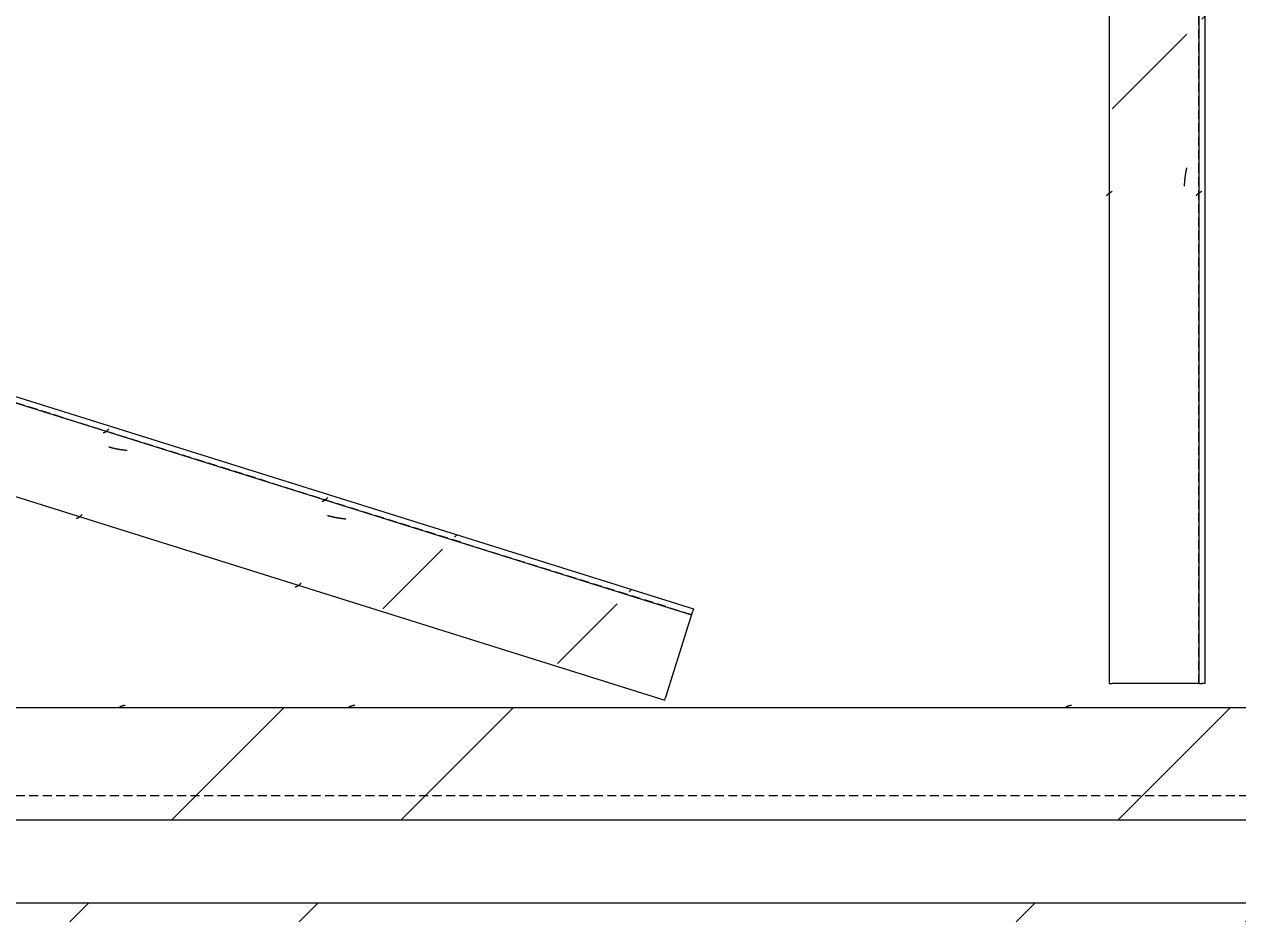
# Model space of a CAD drawing. Header units: centimetres. Extents: x -6111 to 13767, y -285 to 1600.
# Drawn here: x -5283.8 to -5219.3, y 954.5 to 1002.2 of the extents above; entities that cross this region are included whole.
import ezdxf

# ---------------------------------------------------------------- set-up
doc = ezdxf.new("R2010")
doc.units = ezdxf.units.CM
doc.linetypes.add('Hidden', pattern=[0.714375, 0.47625, -0.238125])
for name, color, linetype, lineweight in [('A-ANNO-DIMS', 7, 'Continuous', 9), ('A-ANNO-DIMS-100', 7, 'Continuous', 9), ('S-BEAM', 7, 'Continuous', 9)]:
    doc.layers.add(name, color=color, linetype=linetype, lineweight=lineweight)
doc.styles.add('Century Gothic_1', font='GOTHIC.TTF', dxfattribs={"height": 15})
doc.dimstyles.new('FCA_N_Cotas_E100', dxfattribs={"dimscale": 30.48, "dimtxt": 15.662524, "dimasz": 0.492126, "dimexe": 0.656168, "dimexo": 0.656168, "dimgap": 0.032808, "dimtad": 1, "dimlfac": 0.01, "dimrnd": 0.01, "dimzin": 0, "dimdsep": 46, "dimtxsty": 'Century Gothic_1', "dimblk1": 'OBLIQUE', "dimblk2": 'OBLIQUE', "dimsah": 1, "dimcen": 0.09, "dimdle": 0.656168, "dimadec": 3, "dimazin": 2, "dimtfac": 1, "dimtdec": 4, "dimtix": 1, "dimtmove": 0, "dimatfit": 3, "dimfxl": 1, "dimtvp": 1, "dimtolj": 1, "dimtzin": 0, "dimarcsym": 2})
pattern_1 = [(45, (0, 0), (-25.14472, 25.14472), []), (45, (0, 38.1), (-25.14472, 25.14472), [])]

# ---------------------------------------------------------------- blocks, each defined once
blk = doc.blocks.new('FP_7-Elevación Eje 1')
at = {"layer": 'S-BEAM', "color": 9, "true_color": 0xc0c0c0}
for p, q in [((-5278.634, 965.987), (-5278.619, 965.993)), ((-5278.619, 965.993), (-5278.603, 965.999)), ((-5278.603, 965.999), (-5278.587, 966.005)), ((-5278.587, 966.005), (-5278.572, 966.01)), ((-5278.572, 966.01), (-5278.556, 966.015)), ((-5278.556, 966.015), (-5278.54, 966.019)), ((-5278.54, 966.019), (-5278.525, 966.023)), ((-5278.525, 966.023), (-5278.509, 966.026)), ((-5278.509, 966.026), (-5278.493, 966.029)), ((-5278.493, 966.029), (-5278.477, 966.032)), ((-5278.477, 966.032), (-5278.462, 966.034)), ((-5278.462, 966.034), (-5278.446, 966.036)), ((-5278.446, 966.036), (-5278.43, 966.037)), ((-5278.43, 966.037), (-5278.415, 966.037)), ((-5266.445, 965.987), (-5266.429, 965.993)), ((-5266.429, 965.993), (-5266.414, 965.999)), ((-5266.414, 965.999), (-5266.398, 966.005)), ((-5266.398, 966.005), (-5266.382, 966.01)), ((-5266.382, 966.01), (-5266.366, 966.015)), ((-5266.366, 966.015), (-5266.351, 966.019)), ((-5266.351, 966.019), (-5266.335, 966.023)), ((-5266.335, 966.023), (-5266.319, 966.026)), ((-5266.319, 966.026), (-5266.304, 966.029)), ((-5266.304, 966.029), (-5266.288, 966.032)), ((-5266.288, 966.032), (-5266.272, 966.034)), ((-5266.272, 966.034), (-5266.257, 966.036)), ((-5266.257, 966.036), (-5266.241, 966.037)), ((-5266.241, 966.037), (-5266.225, 966.037)), ((-5228.345, 965.987), (-5228.329, 965.993)), ((-5228.329, 965.993), (-5228.314, 965.999)), ((-5228.314, 965.999), (-5228.298, 966.005)), ((-5228.298, 966.005), (-5228.282, 966.01)), ((-5228.282, 966.01), (-5228.266, 966.015)), ((-5228.266, 966.015), (-5228.251, 966.019)), ((-5228.251, 966.019), (-5228.235, 966.023)), ((-5228.235, 966.023), (-5228.219, 966.026)), ((-5228.219, 966.026), (-5228.204, 966.029)), ((-5228.204, 966.029), (-5228.188, 966.032)), ((-5228.188, 966.032), (-5228.172, 966.034)), ((-5228.172, 966.034), (-5228.157, 966.036)), ((-5228.157, 966.036), (-5228.141, 966.037)), ((-5228.141, 966.037), (-5228.125, 966.037)), ((-5278.76, 965.92), (-5278.744, 965.93)), ((-5278.744, 965.93), (-5278.729, 965.939)), ((-5278.729, 965.939), (-5278.713, 965.948)), ((-5278.713, 965.948), (-5278.697, 965.957)), ((-5278.697, 965.957), (-5278.681, 965.965)), ((-5278.681, 965.965), (-5278.666, 965.972)), ((-5278.666, 965.972), (-5278.65, 965.98)), ((-5278.65, 965.98), (-5278.634, 965.987)), ((-5266.57, 965.92), (-5266.555, 965.93)), ((-5266.555, 965.93), (-5266.539, 965.939)), ((-5266.539, 965.939), (-5266.523, 965.948)), ((-5266.523, 965.948), (-5266.508, 965.957)), ((-5266.508, 965.957), (-5266.492, 965.965)), ((-5266.492, 965.965), (-5266.476, 965.972)), ((-5266.476, 965.972), (-5266.461, 965.98)), ((-5266.461, 965.98), (-5266.445, 965.987)), ((-5228.47, 965.92), (-5228.455, 965.93)), ((-5228.455, 965.93), (-5228.439, 965.939)), ((-5228.439, 965.939), (-5228.423, 965.948)), ((-5228.423, 965.948), (-5228.408, 965.957)), ((-5228.408, 965.957), (-5228.392, 965.965)), ((-5228.392, 965.965), (-5228.376, 965.972)), ((-5228.376, 965.972), (-5228.361, 965.98)), ((-5228.361, 965.98), (-5228.345, 965.987))]:
    blk.add_line(p, q, dxfattribs=at)
blk = doc.blocks.new('C Shapes - C8x16-1788166-Elevación Eje 1')
at = {"layer": 'S-BEAM', "true_color": 0xc0c0c0}
h = blk.add_hatch(dxfattribs=at)
h.set_pattern_fill('FP_3', color=9, style=0, pattern_type=2)
h.set_pattern_definition(pattern_1)
h.paths.add_polyline_path([(-4712.513, 959.921), (-4698.682, 959.921), (-4698.682, 965.921), (-5480.302, 965.921), (-5480.302, 959.921), (-4772.703, 959.921)])
at = {"layer": 'S-BEAM'}
for p, q in [((-5480.302, 965.921), (-4698.682, 965.921)), ((-4698.682, 959.921), (-5480.302, 959.921))]:
    blk.add_line(p, q, dxfattribs=at)
at = {"layer": 'S-BEAM', "linetype": 'Hidden'}
blk.add_line((-4698.682, 961.217), (-5480.302, 961.217), dxfattribs=at)
at = {"layer": 'S-BEAM'}
blk.add_blockref('FP_7-Elevación Eje 1', (0, 0), dxfattribs=at)
blk = doc.blocks.new('FP_19-Elevación Eje 1')
at = {"layer": 'S-BEAM', "color": 9, "true_color": 0xc0c0c0}
for p, q in [((-5222.038, 1006.615), (-5222.035, 1006.631)), ((-5222.035, 1006.631), (-5222.032, 1006.646)), ((-5222.032, 1006.646), (-5222.029, 1006.662)), ((-5222.029, 1006.662), (-5222.027, 1006.678)), ((-5222.027, 1006.678), (-5222.024, 1006.693)), ((-5222.024, 1006.693), (-5222.021, 1006.709)), ((-5222.021, 1006.709), (-5222.018, 1006.724)), ((-5222.018, 1006.724), (-5222.015, 1006.74)), ((-5222.015, 1006.74), (-5222.012, 1006.755)), ((-5222.012, 1006.755), (-5222.01, 1006.771)), ((-5222.01, 1006.771), (-5222.007, 1006.787)), ((-5222.119, 1005.961), (-5222.118, 1005.976)), ((-5222.118, 1005.976), (-5222.117, 1005.992)), ((-5222.117, 1005.992), (-5222.116, 1006.007)), ((-5222.116, 1006.007), (-5222.115, 1006.023)), ((-5222.115, 1006.023), (-5222.114, 1006.039)), ((-5222.114, 1006.039), (-5222.113, 1006.054)), ((-5222.113, 1006.054), (-5222.112, 1006.07)), ((-5222.112, 1006.07), (-5222.111, 1006.085)), ((-5222.111, 1006.085), (-5222.109, 1006.101)), ((-5222.109, 1006.101), (-5222.108, 1006.116)), ((-5222.108, 1006.116), (-5222.107, 1006.132)), ((-5222.107, 1006.132), (-5222.105, 1006.148)), ((-5222.105, 1006.148), (-5222.104, 1006.163)), ((-5222.104, 1006.163), (-5222.102, 1006.179)), ((-5222.102, 1006.179), (-5222.1, 1006.194)), ((-5222.1, 1006.194), (-5222.099, 1006.21)), ((-5222.099, 1006.21), (-5222.097, 1006.226)), ((-5222.097, 1006.226), (-5222.095, 1006.241)), ((-5222.095, 1006.241), (-5222.093, 1006.257)), ((-5222.093, 1006.257), (-5222.091, 1006.272)), ((-5222.091, 1006.272), (-5222.089, 1006.288)), ((-5222.089, 1006.288), (-5222.087, 1006.304)), ((-5222.087, 1006.304), (-5222.085, 1006.319)), ((-5222.085, 1006.319), (-5222.083, 1006.335)), ((-5222.083, 1006.335), (-5222.081, 1006.35)), ((-5222.081, 1006.35), (-5222.078, 1006.366)), ((-5222.078, 1006.366), (-5222.076, 1006.381)), ((-5222.076, 1006.381), (-5222.074, 1006.397)), ((-5222.074, 1006.397), (-5222.071, 1006.413)), ((-5222.071, 1006.413), (-5222.069, 1006.428)), ((-5222.069, 1006.428), (-5222.067, 1006.444)), ((-5222.067, 1006.444), (-5222.064, 1006.459)), ((-5222.064, 1006.459), (-5222.062, 1006.475)), ((-5222.062, 1006.475), (-5222.059, 1006.491)), ((-5222.059, 1006.491), (-5222.057, 1006.506)), ((-5222.057, 1006.506), (-5222.054, 1006.522)), ((-5222.054, 1006.522), (-5222.051, 1006.537)), ((-5222.051, 1006.537), (-5222.049, 1006.553)), ((-5222.049, 1006.553), (-5222.046, 1006.568)), ((-5222.046, 1006.568), (-5222.043, 1006.584)), ((-5222.043, 1006.584), (-5222.041, 1006.6)), ((-5222.041, 1006.6), (-5222.038, 1006.615)), ((-5222.123, 1005.852), (-5222.122, 1005.867)), ((-5222.123, 1005.836), (-5222.123, 1005.852)), ((-5222.123, 1005.82), (-5222.123, 1005.836)), ((-5222.123, 1005.805), (-5222.123, 1005.82)), ((-5222.122, 1005.883), (-5222.121, 1005.898)), ((-5222.122, 1005.867), (-5222.122, 1005.883)), ((-5222.121, 1005.914), (-5222.12, 1005.929)), ((-5222.121, 1005.898), (-5222.121, 1005.914)), ((-5222.12, 1005.945), (-5222.119, 1005.961)), ((-5222.12, 1005.929), (-5222.12, 1005.945)), ((-5222.049, 994.363), (-5222.046, 994.379)), ((-5222.046, 994.379), (-5222.043, 994.395)), ((-5222.043, 994.395), (-5222.041, 994.41)), ((-5222.041, 994.41), (-5222.038, 994.426)), ((-5222.038, 994.426), (-5222.035, 994.441)), ((-5222.035, 994.441), (-5222.032, 994.457)), ((-5222.032, 994.457), (-5222.029, 994.473)), ((-5222.029, 994.473), (-5222.027, 994.488)), ((-5222.027, 994.488), (-5222.024, 994.504)), ((-5222.024, 994.504), (-5222.021, 994.519)), ((-5222.021, 994.519), (-5222.018, 994.535)), ((-5222.018, 994.535), (-5222.015, 994.55)), ((-5222.015, 994.55), (-5222.012, 994.566)), ((-5222.012, 994.566), (-5222.01, 994.582)), ((-5222.01, 994.582), (-5222.007, 994.597)), ((-5222.121, 993.724), (-5222.12, 993.74)), ((-5222.121, 993.709), (-5222.121, 993.724)), ((-5222.12, 993.756), (-5222.119, 993.771)), ((-5222.12, 993.74), (-5222.12, 993.756)), ((-5222.119, 993.771), (-5222.118, 993.787)), ((-5222.118, 993.787), (-5222.117, 993.802)), ((-5222.117, 993.802), (-5222.116, 993.818)), ((-5222.116, 993.818), (-5222.115, 993.834)), ((-5222.115, 993.834), (-5222.114, 993.849)), ((-5222.114, 993.849), (-5222.113, 993.865)), ((-5222.113, 993.865), (-5222.112, 993.88)), ((-5222.112, 993.88), (-5222.111, 993.896)), ((-5222.111, 993.896), (-5222.109, 993.911)), ((-5222.109, 993.911), (-5222.108, 993.927)), ((-5222.108, 993.927), (-5222.107, 993.943)), ((-5222.107, 993.943), (-5222.105, 993.958)), ((-5222.105, 993.958), (-5222.104, 993.974)), ((-5222.104, 993.974), (-5222.102, 993.989)), ((-5222.102, 993.989), (-5222.1, 994.005)), ((-5222.1, 994.005), (-5222.099, 994.021)), ((-5222.099, 994.021), (-5222.097, 994.036)), ((-5222.097, 994.036), (-5222.095, 994.052)), ((-5222.095, 994.052), (-5222.093, 994.067)), ((-5222.093, 994.067), (-5222.091, 994.083)), ((-5222.091, 994.083), (-5222.089, 994.098)), ((-5222.089, 994.098), (-5222.087, 994.114)), ((-5222.087, 994.114), (-5222.085, 994.13)), ((-5222.085, 994.13), (-5222.083, 994.145)), ((-5222.083, 994.145), (-5222.081, 994.161)), ((-5222.081, 994.161), (-5222.078, 994.176)), ((-5222.078, 994.176), (-5222.076, 994.192)), ((-5222.076, 994.192), (-5222.074, 994.208)), ((-5222.074, 994.208), (-5222.071, 994.223)), ((-5222.071, 994.223), (-5222.069, 994.239)), ((-5222.069, 994.239), (-5222.067, 994.254)), ((-5222.067, 994.254), (-5222.064, 994.27)), ((-5222.064, 994.27), (-5222.062, 994.286)), ((-5222.062, 994.286), (-5222.059, 994.301)), ((-5222.059, 994.301), (-5222.057, 994.317)), ((-5222.057, 994.317), (-5222.054, 994.332)), ((-5222.054, 994.332), (-5222.051, 994.348)), ((-5222.051, 994.348), (-5222.049, 994.363)), ((-5222.123, 993.662), (-5222.122, 993.678)), ((-5222.123, 993.647), (-5222.123, 993.662)), ((-5222.123, 993.631), (-5222.123, 993.647)), ((-5222.123, 993.615), (-5222.123, 993.631)), ((-5222.122, 993.693), (-5222.121, 993.709)), ((-5222.122, 993.678), (-5222.122, 993.693))]:
    blk.add_line(p, q, dxfattribs=at)
blk = doc.blocks.new('FP_20-Elevación Eje 1')
at = {"layer": 'S-BEAM'}
blk.add_line((-5221.372, 1038.035), (-5221.372, 967.195), dxfattribs=at)
at = {"layer": 'S-BEAM', "color": 9, "true_color": 0xc0c0c0}
for p, q in [((-5221.488, 993.108), (-5221.487, 993.111)), ((-5221.488, 993.104), (-5221.488, 993.108)), ((-5221.487, 993.115), (-5221.486, 993.119)), ((-5221.487, 993.111), (-5221.487, 993.115)), ((-5221.486, 993.119), (-5221.485, 993.123)), ((-5221.485, 993.123), (-5221.484, 993.127)), ((-5221.484, 993.127), (-5221.483, 993.131)), ((-5221.483, 993.131), (-5221.482, 993.135)), ((-5221.482, 993.135), (-5221.48, 993.139)), ((-5221.48, 993.139), (-5221.478, 993.143)), ((-5221.478, 993.143), (-5221.476, 993.147)), ((-5221.476, 993.147), (-5221.474, 993.15)), ((-5221.474, 993.15), (-5221.472, 993.154)), ((-5221.472, 993.154), (-5221.47, 993.158)), ((-5221.47, 993.158), (-5221.467, 993.162)), ((-5221.467, 993.162), (-5221.465, 993.166)), ((-5221.465, 993.166), (-5221.462, 993.17)), ((-5221.462, 993.17), (-5221.459, 993.174)), ((-5221.459, 993.174), (-5221.456, 993.178)), ((-5221.456, 993.178), (-5221.452, 993.182)), ((-5221.452, 993.182), (-5221.449, 993.186)), ((-5221.449, 993.186), (-5221.445, 993.19)), ((-5221.445, 993.19), (-5221.442, 993.193)), ((-5221.442, 993.193), (-5221.438, 993.197)), ((-5221.438, 993.197), (-5221.434, 993.201)), ((-5221.434, 993.201), (-5221.43, 993.205)), ((-5221.43, 993.205), (-5221.426, 993.209)), ((-5221.426, 993.209), (-5221.421, 993.213)), ((-5221.421, 993.213), (-5221.417, 993.217)), ((-5221.417, 993.217), (-5221.412, 993.221)), ((-5221.412, 993.221), (-5221.408, 993.225)), ((-5221.408, 993.225), (-5221.403, 993.229)), ((-5221.403, 993.229), (-5221.398, 993.232)), ((-5221.398, 993.232), (-5221.393, 993.236)), ((-5221.393, 993.236), (-5221.388, 993.24)), ((-5221.388, 993.24), (-5221.382, 993.244)), ((-5221.382, 993.244), (-5221.377, 993.248)), ((-5221.377, 993.248), (-5221.371, 993.252)), ((-5221.371, 993.252), (-5221.366, 993.256)), ((-5221.366, 993.256), (-5221.36, 993.26)), ((-5221.36, 993.26), (-5221.354, 993.264)), ((-5221.354, 993.264), (-5221.349, 993.268)), ((-5221.349, 993.268), (-5221.343, 993.271)), ((-5221.343, 993.271), (-5221.337, 993.275)), ((-5221.337, 993.275), (-5221.331, 993.279)), ((-5221.331, 993.279), (-5221.324, 993.283)), ((-5221.324, 993.283), (-5221.318, 993.287)), ((-5221.318, 993.287), (-5221.312, 993.291)), ((-5221.312, 993.291), (-5221.306, 993.295)), ((-5221.306, 993.295), (-5221.299, 993.299)), ((-5221.299, 993.299), (-5221.293, 993.303)), ((-5221.293, 993.303), (-5221.286, 993.307)), ((-5221.286, 993.307), (-5221.28, 993.31)), ((-5221.28, 993.31), (-5221.273, 993.314)), ((-5221.273, 993.314), (-5221.267, 993.318)), ((-5221.267, 993.318), (-5221.26, 993.322)), ((-5221.26, 993.322), (-5221.253, 993.326)), ((-5221.253, 993.326), (-5221.246, 993.33)), ((-5221.246, 993.33), (-5221.24, 993.334)), ((-5221.24, 993.334), (-5221.233, 993.338)), ((-5221.233, 993.338), (-5221.226, 993.342)), ((-5221.226, 993.342), (-5221.22, 993.346)), ((-5221.22, 993.346), (-5221.213, 993.35))]:
    blk.add_line(p, q, dxfattribs=at)
blk = doc.blocks.new('FP_21-Elevación Eje 1')
at = {"layer": 'S-BEAM'}
blk.add_line((-5226.134, 1038.035), (-5226.134, 967.195), dxfattribs=at)
at = {"layer": 'S-BEAM', "color": 9, "true_color": 0xc0c0c0}
for p, q in [((-5226.25, 993.108), (-5226.249, 993.112)), ((-5226.25, 993.104), (-5226.25, 993.108)), ((-5226.249, 993.115), (-5226.248, 993.119)), ((-5226.249, 993.112), (-5226.249, 993.115)), ((-5226.248, 993.119), (-5226.247, 993.123)), ((-5226.247, 993.123), (-5226.246, 993.127)), ((-5226.246, 993.127), (-5226.245, 993.131)), ((-5226.245, 993.131), (-5226.244, 993.135)), ((-5226.244, 993.135), (-5226.242, 993.139)), ((-5226.242, 993.139), (-5226.24, 993.143)), ((-5226.24, 993.143), (-5226.238, 993.147)), ((-5226.238, 993.147), (-5226.236, 993.151)), ((-5226.236, 993.151), (-5226.234, 993.155)), ((-5226.234, 993.155), (-5226.232, 993.158)), ((-5226.232, 993.158), (-5226.229, 993.162)), ((-5226.229, 993.162), (-5226.227, 993.166)), ((-5226.227, 993.166), (-5226.224, 993.17)), ((-5226.224, 993.17), (-5226.221, 993.174)), ((-5226.221, 993.174), (-5226.218, 993.178)), ((-5226.218, 993.178), (-5226.214, 993.182)), ((-5226.214, 993.182), (-5226.211, 993.186)), ((-5226.211, 993.186), (-5226.207, 993.19)), ((-5226.207, 993.19), (-5226.204, 993.194)), ((-5226.204, 993.194), (-5226.2, 993.197)), ((-5226.2, 993.197), (-5226.196, 993.201)), ((-5226.196, 993.201), (-5226.192, 993.205)), ((-5226.192, 993.205), (-5226.188, 993.209)), ((-5226.188, 993.209), (-5226.183, 993.213)), ((-5226.183, 993.213), (-5226.179, 993.217)), ((-5226.179, 993.217), (-5226.174, 993.221)), ((-5226.174, 993.221), (-5226.17, 993.225)), ((-5226.17, 993.225), (-5226.165, 993.229)), ((-5226.165, 993.229), (-5226.16, 993.233)), ((-5226.16, 993.233), (-5226.155, 993.236)), ((-5226.155, 993.236), (-5226.15, 993.24)), ((-5226.15, 993.24), (-5226.144, 993.244)), ((-5226.144, 993.244), (-5226.139, 993.248)), ((-5226.139, 993.248), (-5226.133, 993.252)), ((-5226.133, 993.252), (-5226.128, 993.256)), ((-5226.128, 993.256), (-5226.122, 993.26)), ((-5226.122, 993.26), (-5226.116, 993.264)), ((-5226.116, 993.264), (-5226.111, 993.268)), ((-5226.111, 993.268), (-5226.105, 993.272)), ((-5226.105, 993.272), (-5226.099, 993.275)), ((-5226.099, 993.275), (-5226.093, 993.279)), ((-5226.093, 993.279), (-5226.086, 993.283)), ((-5226.086, 993.283), (-5226.08, 993.287)), ((-5226.08, 993.287), (-5226.074, 993.291)), ((-5226.074, 993.291), (-5226.068, 993.295)), ((-5226.068, 993.295), (-5226.061, 993.299)), ((-5226.061, 993.299), (-5226.055, 993.303)), ((-5226.055, 993.303), (-5226.048, 993.307)), ((-5226.048, 993.307), (-5226.042, 993.311)), ((-5226.042, 993.311), (-5226.035, 993.315)), ((-5226.035, 993.315), (-5226.029, 993.318)), ((-5226.029, 993.318), (-5226.022, 993.322)), ((-5226.022, 993.322), (-5226.015, 993.326)), ((-5226.015, 993.326), (-5226.008, 993.33)), ((-5226.008, 993.33), (-5226.002, 993.334)), ((-5226.002, 993.334), (-5225.995, 993.338)), ((-5225.995, 993.338), (-5225.988, 993.342)), ((-5225.988, 993.342), (-5225.982, 993.346)), ((-5225.982, 993.346), (-5225.975, 993.35))]:
    blk.add_line(p, q, dxfattribs=at)
blk = doc.blocks.new('M_L Equal Angles - L51X51X3_2-1788160-Elevación Eje 1')
at = {"layer": 'S-BEAM', "true_color": 0xc0c0c0}
h = blk.add_hatch(dxfattribs=at)
h.set_pattern_fill('FP_2', color=9, style=0, pattern_type=2)
h.set_pattern_definition(pattern_1)
h.paths.add_polyline_path([(-5224.129, 967.195), (-5222.007, 967.195), (-5222.007, 1038.035), (-5225.975, 1038.035), (-5225.975, 967.195)])
h = blk.add_hatch(dxfattribs=at)
h.set_pattern_fill('FP_2', color=9, style=0, pattern_type=2)
h.set_pattern_definition(pattern_1)
h.paths.add_polyline_path([(-5221.213, 967.195), (-5221.054, 967.195), (-5221.054, 1038.035), (-5221.213, 1038.035), (-5221.213, 1005.003)])
at = {"layer": 'S-BEAM', "linetype": 'Hidden'}
blk.add_line((-5221.372, 967.195), (-5221.372, 1038.035), dxfattribs=at)
at = {"layer": 'S-BEAM'}
for p, q in [((-5221.054, 1038.035), (-5221.054, 967.195)), ((-5226.134, 967.195), (-5225.975, 967.195)), ((-5222.007, 967.195), (-5225.975, 967.195)), ((-5221.372, 967.195), (-5222.007, 967.195)), ((-5221.372, 967.195), (-5221.213, 967.195)), ((-5221.054, 967.195), (-5221.213, 967.195))]:
    blk.add_line(p, q, dxfattribs=at)
for name in ['FP_21-Elevación Eje 1', 'FP_20-Elevación Eje 1', 'FP_19-Elevación Eje 1']:
    blk.add_blockref(name, (0, 0), dxfattribs=at)
blk = doc.blocks.new('FP_34-Elevación Eje 1')
at = {"layer": 'S-BEAM', "color": 9, "true_color": 0xc0c0c0}
for p, q in [((-5327.281, 994.81), (-5327.266, 994.806)), ((-5327.266, 994.806), (-5327.251, 994.801)), ((-5327.251, 994.801), (-5327.237, 994.797)), ((-5327.237, 994.797), (-5327.222, 994.792)), ((-5327.222, 994.792), (-5327.207, 994.788)), ((-5327.207, 994.788), (-5327.192, 994.784)), ((-5327.192, 994.784), (-5327.177, 994.78)), ((-5327.177, 994.78), (-5327.161, 994.776)), ((-5327.161, 994.776), (-5327.146, 994.772)), ((-5327.146, 994.772), (-5327.131, 994.768)), ((-5327.131, 994.768), (-5327.116, 994.764)), ((-5327.116, 994.764), (-5327.101, 994.76)), ((-5327.101, 994.76), (-5327.086, 994.756)), ((-5327.086, 994.756), (-5327.071, 994.752)), ((-5327.071, 994.752), (-5327.056, 994.749)), ((-5327.056, 994.749), (-5327.04, 994.745)), ((-5327.04, 994.745), (-5327.025, 994.742)), ((-5327.025, 994.742), (-5327.01, 994.738)), ((-5327.01, 994.738), (-5326.995, 994.735)), ((-5326.995, 994.735), (-5326.979, 994.731)), ((-5326.979, 994.731), (-5326.964, 994.728)), ((-5326.964, 994.728), (-5326.949, 994.725)), ((-5326.949, 994.725), (-5326.933, 994.722)), ((-5326.933, 994.722), (-5326.918, 994.719)), ((-5326.918, 994.719), (-5326.903, 994.716)), ((-5326.903, 994.716), (-5326.887, 994.713)), ((-5326.887, 994.713), (-5326.872, 994.71)), ((-5326.872, 994.71), (-5326.856, 994.707)), ((-5326.856, 994.707), (-5326.841, 994.704)), ((-5326.841, 994.704), (-5326.826, 994.701)), ((-5326.826, 994.701), (-5326.81, 994.698)), ((-5326.81, 994.698), (-5326.795, 994.696)), ((-5326.795, 994.696), (-5326.779, 994.693)), ((-5326.779, 994.693), (-5326.764, 994.69)), ((-5326.764, 994.69), (-5326.748, 994.688)), ((-5326.748, 994.688), (-5326.733, 994.685)), ((-5326.733, 994.685), (-5326.717, 994.683)), ((-5326.717, 994.683), (-5326.701, 994.68)), ((-5326.701, 994.68), (-5326.686, 994.678)), ((-5326.686, 994.678), (-5326.67, 994.675)), ((-5326.67, 994.675), (-5326.655, 994.673)), ((-5326.655, 994.673), (-5326.639, 994.671)), ((-5326.639, 994.671), (-5326.623, 994.669)), ((-5326.623, 994.669), (-5326.608, 994.666)), ((-5326.608, 994.666), (-5326.592, 994.664)), ((-5326.592, 994.664), (-5326.576, 994.662)), ((-5326.576, 994.662), (-5326.561, 994.66)), ((-5326.561, 994.66), (-5326.545, 994.658)), ((-5326.545, 994.658), (-5326.53, 994.655)), ((-5326.53, 994.655), (-5326.514, 994.653)), ((-5326.514, 994.653), (-5326.498, 994.651)), ((-5326.498, 994.651), (-5326.482, 994.649)), ((-5326.482, 994.649), (-5326.467, 994.647)), ((-5326.467, 994.647), (-5326.451, 994.645)), ((-5326.451, 994.645), (-5326.435, 994.643)), ((-5326.435, 994.643), (-5326.42, 994.641)), ((-5326.42, 994.641), (-5326.404, 994.639)), ((-5326.404, 994.639), (-5326.388, 994.637)), ((-5326.388, 994.637), (-5326.372, 994.635)), ((-5326.372, 994.635), (-5326.357, 994.633)), ((-5326.357, 994.633), (-5326.341, 994.632)), ((-5326.341, 994.632), (-5326.325, 994.63)), ((-5326.325, 994.63), (-5326.31, 994.628)), ((-5315.65, 991.164), (-5315.635, 991.16)), ((-5315.635, 991.16), (-5315.62, 991.155)), ((-5315.62, 991.155), (-5315.605, 991.151)), ((-5315.605, 991.151), (-5315.59, 991.146)), ((-5315.59, 991.146), (-5315.575, 991.142)), ((-5315.575, 991.142), (-5315.56, 991.138)), ((-5315.56, 991.138), (-5315.545, 991.134)), ((-5315.545, 991.134), (-5315.53, 991.13)), ((-5315.53, 991.13), (-5315.515, 991.126)), ((-5315.515, 991.126), (-5315.5, 991.122)), ((-5315.5, 991.122), (-5315.485, 991.118)), ((-5315.485, 991.118), (-5315.47, 991.114)), ((-5315.47, 991.114), (-5315.455, 991.11)), ((-5315.455, 991.11), (-5315.439, 991.106)), ((-5315.439, 991.106), (-5315.424, 991.103)), ((-5315.424, 991.103), (-5315.409, 991.099)), ((-5315.409, 991.099), (-5315.394, 991.096)), ((-5315.394, 991.096), (-5315.379, 991.092)), ((-5315.379, 991.092), (-5315.363, 991.089)), ((-5315.363, 991.089), (-5315.348, 991.085)), ((-5315.348, 991.085), (-5315.333, 991.082)), ((-5315.333, 991.082), (-5315.317, 991.079)), ((-5315.317, 991.079), (-5315.302, 991.076)), ((-5315.302, 991.076), (-5315.287, 991.073)), ((-5315.287, 991.073), (-5315.271, 991.07)), ((-5315.271, 991.07), (-5315.256, 991.067)), ((-5315.256, 991.067), (-5315.241, 991.064)), ((-5315.241, 991.064), (-5315.225, 991.061)), ((-5315.225, 991.061), (-5315.21, 991.058)), ((-5315.21, 991.058), (-5315.194, 991.055)), ((-5315.194, 991.055), (-5315.179, 991.052)), ((-5315.179, 991.052), (-5315.163, 991.05)), ((-5315.163, 991.05), (-5315.148, 991.047)), ((-5315.148, 991.047), (-5315.132, 991.044)), ((-5315.132, 991.044), (-5315.117, 991.042)), ((-5315.117, 991.042), (-5315.101, 991.039)), ((-5315.101, 991.039), (-5315.086, 991.037)), ((-5315.086, 991.037), (-5315.07, 991.034)), ((-5315.07, 991.034), (-5315.054, 991.032)), ((-5315.054, 991.032), (-5315.039, 991.029)), ((-5315.039, 991.029), (-5315.023, 991.027)), ((-5315.023, 991.027), (-5315.008, 991.025)), ((-5315.008, 991.025), (-5314.992, 991.022)), ((-5314.992, 991.022), (-5314.976, 991.02)), ((-5314.976, 991.02), (-5314.961, 991.018)), ((-5314.961, 991.018), (-5314.945, 991.016)), ((-5314.945, 991.016), (-5314.929, 991.014)), ((-5314.929, 991.014), (-5314.914, 991.012)), ((-5314.914, 991.012), (-5314.898, 991.009)), ((-5314.898, 991.009), (-5314.882, 991.007)), ((-5314.882, 991.007), (-5314.867, 991.005)), ((-5314.867, 991.005), (-5314.851, 991.003)), ((-5314.851, 991.003), (-5314.835, 991.001)), ((-5314.835, 991.001), (-5314.82, 990.999)), ((-5314.82, 990.999), (-5314.804, 990.997)), ((-5314.804, 990.997), (-5314.788, 990.995)), ((-5314.788, 990.995), (-5314.773, 990.993)), ((-5314.773, 990.993), (-5314.757, 990.991)), ((-5314.757, 990.991), (-5314.741, 990.989)), ((-5314.741, 990.989), (-5314.725, 990.987)), ((-5314.725, 990.987), (-5314.71, 990.985)), ((-5314.71, 990.985), (-5314.694, 990.984)), ((-5314.694, 990.984), (-5314.678, 990.982)), ((-5279.294, 979.768), (-5279.279, 979.763)), ((-5279.279, 979.763), (-5279.264, 979.759)), ((-5279.264, 979.759), (-5279.25, 979.754)), ((-5279.25, 979.754), (-5279.235, 979.75)), ((-5279.235, 979.75), (-5279.22, 979.746)), ((-5279.22, 979.746), (-5279.205, 979.742)), ((-5279.205, 979.742), (-5279.19, 979.737)), ((-5279.19, 979.737), (-5279.175, 979.733)), ((-5279.175, 979.733), (-5279.159, 979.729)), ((-5279.159, 979.729), (-5279.144, 979.725)), ((-5279.144, 979.725), (-5279.129, 979.721)), ((-5279.129, 979.721), (-5279.114, 979.718)), ((-5279.114, 979.718), (-5279.099, 979.714)), ((-5279.099, 979.714), (-5279.084, 979.71)), ((-5279.084, 979.71), (-5279.069, 979.706)), ((-5279.069, 979.706), (-5279.053, 979.703)), ((-5279.053, 979.703), (-5279.038, 979.699)), ((-5279.038, 979.699), (-5279.023, 979.696)), ((-5279.023, 979.696), (-5279.008, 979.692)), ((-5279.008, 979.692), (-5278.992, 979.689)), ((-5278.992, 979.689), (-5278.977, 979.686)), ((-5278.977, 979.686), (-5278.962, 979.683)), ((-5278.962, 979.683), (-5278.946, 979.679)), ((-5278.946, 979.679), (-5278.931, 979.676)), ((-5278.931, 979.676), (-5278.916, 979.673)), ((-5278.916, 979.673), (-5278.9, 979.67)), ((-5278.9, 979.67), (-5278.885, 979.667)), ((-5278.885, 979.667), (-5278.869, 979.664)), ((-5278.869, 979.664), (-5278.854, 979.661)), ((-5278.854, 979.661), (-5278.839, 979.659)), ((-5278.839, 979.659), (-5278.823, 979.656)), ((-5278.823, 979.656), (-5278.808, 979.653)), ((-5278.808, 979.653), (-5278.792, 979.651)), ((-5278.792, 979.651), (-5278.777, 979.648)), ((-5278.777, 979.648), (-5278.761, 979.645)), ((-5278.761, 979.645), (-5278.746, 979.643)), ((-5278.746, 979.643), (-5278.73, 979.64)), ((-5278.73, 979.64), (-5278.714, 979.638)), ((-5278.714, 979.638), (-5278.699, 979.635)), ((-5278.699, 979.635), (-5278.683, 979.633)), ((-5278.683, 979.633), (-5278.668, 979.631)), ((-5278.668, 979.631), (-5278.652, 979.628)), ((-5278.652, 979.628), (-5278.636, 979.626)), ((-5278.636, 979.626), (-5278.621, 979.624)), ((-5278.621, 979.624), (-5278.605, 979.622)), ((-5278.605, 979.622), (-5278.59, 979.62)), ((-5278.59, 979.62), (-5278.574, 979.617)), ((-5278.574, 979.617), (-5278.558, 979.615)), ((-5278.558, 979.615), (-5278.543, 979.613)), ((-5278.543, 979.613), (-5278.527, 979.611)), ((-5278.527, 979.611), (-5278.511, 979.609)), ((-5278.511, 979.609), (-5278.495, 979.607)), ((-5278.495, 979.607), (-5278.48, 979.605)), ((-5278.48, 979.605), (-5278.464, 979.603)), ((-5278.464, 979.603), (-5278.448, 979.601)), ((-5278.448, 979.601), (-5278.433, 979.599)), ((-5278.433, 979.599), (-5278.417, 979.597)), ((-5278.417, 979.597), (-5278.401, 979.595)), ((-5278.401, 979.595), (-5278.385, 979.593)), ((-5278.385, 979.593), (-5278.37, 979.591)), ((-5278.37, 979.591), (-5278.354, 979.589)), ((-5278.354, 979.589), (-5278.338, 979.587)), ((-5278.338, 979.587), (-5278.323, 979.585)), ((-5267.663, 976.122), (-5267.648, 976.117)), ((-5267.648, 976.117), (-5267.633, 976.113)), ((-5267.633, 976.113), (-5267.618, 976.108)), ((-5267.618, 976.108), (-5267.603, 976.104)), ((-5267.603, 976.104), (-5267.588, 976.1)), ((-5267.588, 976.1), (-5267.573, 976.096)), ((-5267.573, 976.096), (-5267.558, 976.091)), ((-5267.558, 976.091), (-5267.543, 976.087)), ((-5267.543, 976.087), (-5267.528, 976.083)), ((-5267.528, 976.083), (-5267.513, 976.079)), ((-5267.513, 976.079), (-5267.498, 976.075)), ((-5267.498, 976.075), (-5267.483, 976.072)), ((-5267.483, 976.072), (-5267.468, 976.068)), ((-5267.468, 976.068), (-5267.452, 976.064)), ((-5267.452, 976.064), (-5267.437, 976.06)), ((-5267.437, 976.06), (-5267.422, 976.057)), ((-5267.422, 976.057), (-5267.407, 976.053)), ((-5267.407, 976.053), (-5267.392, 976.05)), ((-5267.392, 976.05), (-5267.376, 976.046)), ((-5267.376, 976.046), (-5267.361, 976.043)), ((-5267.361, 976.043), (-5267.346, 976.04)), ((-5267.346, 976.04), (-5267.33, 976.037)), ((-5267.33, 976.037), (-5267.315, 976.033)), ((-5267.315, 976.033), (-5267.3, 976.03)), ((-5267.3, 976.03), (-5267.284, 976.027)), ((-5267.284, 976.027), (-5267.269, 976.024)), ((-5267.269, 976.024), (-5267.254, 976.021)), ((-5267.254, 976.021), (-5267.238, 976.018)), ((-5267.238, 976.018), (-5267.223, 976.015)), ((-5267.223, 976.015), (-5267.207, 976.013)), ((-5267.207, 976.013), (-5267.192, 976.01)), ((-5267.192, 976.01), (-5267.176, 976.007)), ((-5267.176, 976.007), (-5267.161, 976.005)), ((-5267.161, 976.005), (-5267.145, 976.002)), ((-5267.145, 976.002), (-5267.13, 975.999)), ((-5267.13, 975.999), (-5267.114, 975.997)), ((-5267.114, 975.997), (-5267.099, 975.994)), ((-5267.099, 975.994), (-5267.083, 975.992)), ((-5267.083, 975.992), (-5267.067, 975.989)), ((-5267.067, 975.989), (-5267.052, 975.987)), ((-5267.052, 975.987), (-5267.036, 975.985)), ((-5267.036, 975.985), (-5267.021, 975.982)), ((-5267.021, 975.982), (-5267.005, 975.98)), ((-5267.005, 975.98), (-5266.989, 975.978)), ((-5266.989, 975.978), (-5266.974, 975.976)), ((-5266.974, 975.976), (-5266.958, 975.973)), ((-5266.958, 975.973), (-5266.942, 975.971)), ((-5266.942, 975.971), (-5266.927, 975.969)), ((-5266.927, 975.969), (-5266.911, 975.967)), ((-5266.911, 975.967), (-5266.895, 975.965)), ((-5266.895, 975.965), (-5266.88, 975.963)), ((-5266.88, 975.963), (-5266.864, 975.961)), ((-5266.864, 975.961), (-5266.848, 975.959)), ((-5266.848, 975.959), (-5266.833, 975.957)), ((-5266.833, 975.957), (-5266.817, 975.955)), ((-5266.817, 975.955), (-5266.801, 975.953)), ((-5266.801, 975.953), (-5266.786, 975.951)), ((-5266.786, 975.951), (-5266.77, 975.949)), ((-5266.77, 975.949), (-5266.754, 975.947)), ((-5266.754, 975.947), (-5266.738, 975.945)), ((-5266.738, 975.945), (-5266.723, 975.943)), ((-5266.723, 975.943), (-5266.707, 975.941)), ((-5266.707, 975.941), (-5266.691, 975.939))]:
    blk.add_line(p, q, dxfattribs=at)
blk = doc.blocks.new('FP_35-Elevación Eje 1')
at = {"layer": 'S-BEAM'}
blk.add_line((-5344.776, 1001.082), (-5248.324, 970.847), dxfattribs=at)
at = {"layer": 'S-BEAM', "color": 9, "true_color": 0xc0c0c0}
for p, q in [((-5279.6, 980.529), (-5279.597, 980.529)), ((-5279.597, 980.529), (-5279.593, 980.528)), ((-5279.593, 980.528), (-5279.589, 980.527)), ((-5279.589, 980.527), (-5279.585, 980.527)), ((-5279.585, 980.527), (-5279.581, 980.526)), ((-5279.581, 980.526), (-5279.577, 980.526)), ((-5279.577, 980.526), (-5279.573, 980.526)), ((-5279.573, 980.526), (-5279.569, 980.526)), ((-5279.569, 980.526), (-5279.565, 980.527)), ((-5279.565, 980.527), (-5279.56, 980.527)), ((-5279.56, 980.527), (-5279.556, 980.528)), ((-5279.556, 980.528), (-5279.552, 980.529)), ((-5279.552, 980.529), (-5279.547, 980.53)), ((-5279.547, 980.53), (-5279.543, 980.531)), ((-5279.543, 980.531), (-5279.538, 980.532)), ((-5279.538, 980.532), (-5279.534, 980.533)), ((-5279.534, 980.533), (-5279.529, 980.535)), ((-5279.529, 980.535), (-5279.525, 980.536)), ((-5279.525, 980.536), (-5279.52, 980.538)), ((-5279.52, 980.538), (-5279.515, 980.54)), ((-5279.515, 980.54), (-5279.511, 980.542)), ((-5279.511, 980.542), (-5279.506, 980.544)), ((-5279.506, 980.544), (-5279.501, 980.547)), ((-5279.501, 980.547), (-5279.496, 980.549)), ((-5279.496, 980.549), (-5279.491, 980.552)), ((-5279.491, 980.552), (-5279.486, 980.555)), ((-5279.486, 980.555), (-5279.481, 980.557)), ((-5279.481, 980.557), (-5279.476, 980.56)), ((-5279.476, 980.56), (-5279.471, 980.564)), ((-5279.471, 980.564), (-5279.466, 980.567)), ((-5279.466, 980.567), (-5279.461, 980.57)), ((-5279.461, 980.57), (-5279.456, 980.574)), ((-5279.456, 980.574), (-5279.451, 980.577)), ((-5279.451, 980.577), (-5279.445, 980.581)), ((-5279.445, 980.581), (-5279.44, 980.585)), ((-5279.44, 980.585), (-5279.435, 980.588)), ((-5279.435, 980.588), (-5279.429, 980.592)), ((-5279.429, 980.592), (-5279.424, 980.596)), ((-5279.424, 980.596), (-5279.419, 980.601)), ((-5279.419, 980.601), (-5279.413, 980.605)), ((-5279.413, 980.605), (-5279.408, 980.609)), ((-5279.408, 980.609), (-5279.402, 980.614)), ((-5279.402, 980.614), (-5279.397, 980.618)), ((-5279.397, 980.618), (-5279.391, 980.623)), ((-5279.391, 980.623), (-5279.386, 980.627)), ((-5279.386, 980.627), (-5279.38, 980.632)), ((-5279.38, 980.632), (-5279.375, 980.637)), ((-5279.375, 980.637), (-5279.369, 980.642)), ((-5279.369, 980.642), (-5279.363, 980.646)), ((-5279.363, 980.646), (-5279.358, 980.651)), ((-5279.358, 980.651), (-5279.352, 980.656)), ((-5279.352, 980.656), (-5279.346, 980.661)), ((-5279.346, 980.661), (-5279.341, 980.666)), ((-5279.341, 980.666), (-5279.335, 980.672)), ((-5279.335, 980.672), (-5279.329, 980.677)), ((-5279.329, 980.677), (-5279.324, 980.682)), ((-5279.324, 980.682), (-5279.318, 980.687)), ((-5279.318, 980.687), (-5279.312, 980.692)), ((-5279.312, 980.692), (-5279.307, 980.698)), ((-5279.307, 980.698), (-5279.301, 980.703)), ((-5279.301, 980.703), (-5279.295, 980.708)), ((-5279.295, 980.708), (-5279.289, 980.713)), ((-5279.289, 980.713), (-5279.284, 980.719)), ((-5267.793, 976.95), (-5267.787, 976.955)), ((-5267.787, 976.955), (-5267.782, 976.959)), ((-5267.782, 976.959), (-5267.776, 976.963)), ((-5267.776, 976.963), (-5267.771, 976.968)), ((-5267.771, 976.968), (-5267.765, 976.972)), ((-5267.765, 976.972), (-5267.76, 976.977)), ((-5267.76, 976.977), (-5267.754, 976.981)), ((-5267.754, 976.981), (-5267.749, 976.986)), ((-5267.749, 976.986), (-5267.743, 976.991)), ((-5267.743, 976.991), (-5267.738, 976.996)), ((-5267.738, 976.996), (-5267.732, 977)), ((-5267.732, 977), (-5267.726, 977.005)), ((-5267.726, 977.005), (-5267.721, 977.01)), ((-5267.721, 977.01), (-5267.715, 977.015)), ((-5267.715, 977.015), (-5267.709, 977.02)), ((-5267.709, 977.02), (-5267.704, 977.026)), ((-5267.704, 977.026), (-5267.698, 977.031)), ((-5267.698, 977.031), (-5267.692, 977.036)), ((-5267.692, 977.036), (-5267.687, 977.041)), ((-5267.687, 977.041), (-5267.681, 977.046)), ((-5267.681, 977.046), (-5267.675, 977.051)), ((-5267.675, 977.051), (-5267.669, 977.057)), ((-5267.669, 977.057), (-5267.664, 977.062)), ((-5267.664, 977.062), (-5267.658, 977.067)), ((-5267.658, 977.067), (-5267.652, 977.073)), ((-5267.969, 976.883), (-5267.965, 976.882)), ((-5267.965, 976.882), (-5267.961, 976.882)), ((-5267.961, 976.882), (-5267.958, 976.881)), ((-5267.958, 976.881), (-5267.954, 976.881)), ((-5267.954, 976.881), (-5267.95, 976.88)), ((-5267.95, 976.88), (-5267.946, 976.88)), ((-5267.946, 976.88), (-5267.941, 976.88)), ((-5267.941, 976.88), (-5267.937, 976.88)), ((-5267.937, 976.88), (-5267.933, 976.881)), ((-5267.933, 976.881), (-5267.929, 976.881)), ((-5267.929, 976.881), (-5267.925, 976.882)), ((-5267.925, 976.882), (-5267.92, 976.883)), ((-5267.92, 976.883), (-5267.916, 976.883)), ((-5267.916, 976.883), (-5267.911, 976.885)), ((-5267.911, 976.885), (-5267.907, 976.886)), ((-5267.907, 976.886), (-5267.903, 976.887)), ((-5267.903, 976.887), (-5267.898, 976.889)), ((-5267.898, 976.889), (-5267.893, 976.89)), ((-5267.893, 976.89), (-5267.889, 976.892)), ((-5267.889, 976.892), (-5267.884, 976.894)), ((-5267.884, 976.894), (-5267.879, 976.896)), ((-5267.879, 976.896), (-5267.874, 976.898)), ((-5267.874, 976.898), (-5267.87, 976.901)), ((-5267.87, 976.901), (-5267.865, 976.903)), ((-5267.865, 976.903), (-5267.86, 976.906)), ((-5267.86, 976.906), (-5267.855, 976.909)), ((-5267.855, 976.909), (-5267.85, 976.911)), ((-5267.85, 976.911), (-5267.845, 976.914)), ((-5267.845, 976.914), (-5267.84, 976.918)), ((-5267.84, 976.918), (-5267.835, 976.921)), ((-5267.835, 976.921), (-5267.83, 976.924)), ((-5267.83, 976.924), (-5267.824, 976.928)), ((-5267.824, 976.928), (-5267.819, 976.931)), ((-5267.819, 976.931), (-5267.814, 976.935)), ((-5267.814, 976.935), (-5267.809, 976.939)), ((-5267.809, 976.939), (-5267.803, 976.942)), ((-5267.803, 976.942), (-5267.798, 976.946)), ((-5267.798, 976.946), (-5267.793, 976.95))]:
    blk.add_line(p, q, dxfattribs=at)
blk = doc.blocks.new('FP_36-Elevación Eje 1')
at = {"layer": 'S-BEAM'}
blk.add_line((-5346.2, 996.538), (-5249.748, 966.303), dxfattribs=at)
at = {"layer": 'S-BEAM', "color": 9, "true_color": 0xc0c0c0}
for p, q in [((-5281.023, 975.985), (-5281.02, 975.984)), ((-5281.02, 975.984), (-5281.016, 975.983)), ((-5281.016, 975.983), (-5281.012, 975.983)), ((-5281.012, 975.983), (-5281.008, 975.982)), ((-5281.008, 975.982), (-5281.004, 975.982)), ((-5281.004, 975.982), (-5281, 975.982)), ((-5281, 975.982), (-5280.996, 975.982)), ((-5280.996, 975.982), (-5280.992, 975.982)), ((-5280.992, 975.982), (-5280.987, 975.982)), ((-5280.987, 975.982), (-5280.983, 975.983)), ((-5280.983, 975.983), (-5280.979, 975.983)), ((-5280.979, 975.983), (-5280.975, 975.984)), ((-5280.975, 975.984), (-5280.97, 975.985)), ((-5280.97, 975.985), (-5280.966, 975.986)), ((-5280.966, 975.986), (-5280.961, 975.987)), ((-5280.961, 975.987), (-5280.957, 975.989)), ((-5280.957, 975.989), (-5280.952, 975.99)), ((-5280.952, 975.99), (-5280.948, 975.992)), ((-5280.948, 975.992), (-5280.943, 975.994)), ((-5280.943, 975.994), (-5280.938, 975.996)), ((-5280.938, 975.996), (-5280.934, 975.998)), ((-5280.934, 975.998), (-5280.929, 976)), ((-5280.929, 976), (-5280.924, 976.002)), ((-5280.924, 976.002), (-5280.919, 976.005)), ((-5280.919, 976.005), (-5280.914, 976.007)), ((-5280.914, 976.007), (-5280.909, 976.01)), ((-5280.909, 976.01), (-5280.904, 976.013)), ((-5280.904, 976.013), (-5280.899, 976.016)), ((-5280.899, 976.016), (-5280.894, 976.019)), ((-5280.894, 976.019), (-5280.889, 976.022)), ((-5280.889, 976.022), (-5280.884, 976.026)), ((-5280.884, 976.026), (-5280.879, 976.029)), ((-5280.879, 976.029), (-5280.874, 976.033)), ((-5280.874, 976.033), (-5280.868, 976.036)), ((-5280.868, 976.036), (-5280.863, 976.04)), ((-5280.863, 976.04), (-5280.858, 976.044)), ((-5280.858, 976.044), (-5280.852, 976.048)), ((-5280.852, 976.048), (-5280.847, 976.052)), ((-5280.847, 976.052), (-5280.842, 976.056)), ((-5280.842, 976.056), (-5280.836, 976.06)), ((-5280.836, 976.06), (-5280.831, 976.065)), ((-5280.831, 976.065), (-5280.825, 976.069)), ((-5280.825, 976.069), (-5280.82, 976.074)), ((-5280.82, 976.074), (-5280.814, 976.078)), ((-5280.814, 976.078), (-5280.809, 976.083)), ((-5280.809, 976.083), (-5280.803, 976.088)), ((-5280.803, 976.088), (-5280.798, 976.092)), ((-5280.798, 976.092), (-5280.792, 976.097)), ((-5280.792, 976.097), (-5280.786, 976.102)), ((-5280.786, 976.102), (-5280.781, 976.107)), ((-5280.781, 976.107), (-5280.775, 976.112)), ((-5280.775, 976.112), (-5280.769, 976.117)), ((-5280.769, 976.117), (-5280.764, 976.122)), ((-5280.764, 976.122), (-5280.758, 976.127)), ((-5280.758, 976.127), (-5280.752, 976.132)), ((-5280.752, 976.132), (-5280.747, 976.137)), ((-5280.747, 976.137), (-5280.741, 976.143)), ((-5280.741, 976.143), (-5280.735, 976.148)), ((-5280.735, 976.148), (-5280.729, 976.153)), ((-5280.729, 976.153), (-5280.724, 976.158)), ((-5280.724, 976.158), (-5280.718, 976.164)), ((-5280.718, 976.164), (-5280.712, 976.169)), ((-5280.712, 976.169), (-5280.706, 976.174)), ((-5269.177, 972.437), (-5269.172, 972.441)), ((-5269.172, 972.441), (-5269.166, 972.446)), ((-5269.166, 972.446), (-5269.161, 972.451)), ((-5269.161, 972.451), (-5269.155, 972.456)), ((-5269.155, 972.456), (-5269.149, 972.461)), ((-5269.149, 972.461), (-5269.144, 972.466)), ((-5269.144, 972.466), (-5269.138, 972.471)), ((-5269.138, 972.471), (-5269.132, 972.476)), ((-5269.132, 972.476), (-5269.127, 972.481)), ((-5269.127, 972.481), (-5269.121, 972.486)), ((-5269.121, 972.486), (-5269.115, 972.491)), ((-5269.115, 972.491), (-5269.11, 972.497)), ((-5269.11, 972.497), (-5269.104, 972.502)), ((-5269.104, 972.502), (-5269.098, 972.507)), ((-5269.098, 972.507), (-5269.092, 972.512)), ((-5269.092, 972.512), (-5269.087, 972.518)), ((-5269.087, 972.518), (-5269.081, 972.523)), ((-5269.081, 972.523), (-5269.075, 972.528)), ((-5269.392, 972.339), (-5269.388, 972.338)), ((-5269.388, 972.338), (-5269.384, 972.337)), ((-5269.384, 972.337), (-5269.381, 972.337)), ((-5269.381, 972.337), (-5269.377, 972.336)), ((-5269.377, 972.336), (-5269.373, 972.336)), ((-5269.373, 972.336), (-5269.369, 972.336)), ((-5269.369, 972.336), (-5269.364, 972.336)), ((-5269.364, 972.336), (-5269.36, 972.336)), ((-5269.36, 972.336), (-5269.356, 972.336)), ((-5269.356, 972.336), (-5269.352, 972.337)), ((-5269.352, 972.337), (-5269.348, 972.337)), ((-5269.348, 972.337), (-5269.343, 972.338)), ((-5269.343, 972.338), (-5269.339, 972.339)), ((-5269.339, 972.339), (-5269.334, 972.34)), ((-5269.334, 972.34), (-5269.33, 972.341)), ((-5269.33, 972.341), (-5269.325, 972.343)), ((-5269.325, 972.343), (-5269.321, 972.344)), ((-5269.321, 972.344), (-5269.316, 972.346)), ((-5269.316, 972.346), (-5269.312, 972.348)), ((-5269.312, 972.348), (-5269.307, 972.35)), ((-5269.307, 972.35), (-5269.302, 972.352)), ((-5269.302, 972.352), (-5269.297, 972.354)), ((-5269.297, 972.354), (-5269.293, 972.356)), ((-5269.293, 972.356), (-5269.288, 972.359)), ((-5269.288, 972.359), (-5269.283, 972.361)), ((-5269.283, 972.361), (-5269.278, 972.364)), ((-5269.278, 972.364), (-5269.273, 972.367)), ((-5269.273, 972.367), (-5269.268, 972.37)), ((-5269.268, 972.37), (-5269.263, 972.373)), ((-5269.263, 972.373), (-5269.258, 972.376)), ((-5269.258, 972.376), (-5269.253, 972.38)), ((-5269.253, 972.38), (-5269.247, 972.383)), ((-5269.247, 972.383), (-5269.242, 972.387)), ((-5269.242, 972.387), (-5269.237, 972.39)), ((-5269.237, 972.39), (-5269.232, 972.394)), ((-5269.232, 972.394), (-5269.226, 972.398)), ((-5269.226, 972.398), (-5269.221, 972.402)), ((-5269.221, 972.402), (-5269.216, 972.406)), ((-5269.216, 972.406), (-5269.21, 972.41)), ((-5269.21, 972.41), (-5269.205, 972.414)), ((-5269.205, 972.414), (-5269.199, 972.419)), ((-5269.199, 972.419), (-5269.194, 972.423)), ((-5269.194, 972.423), (-5269.188, 972.428)), ((-5269.188, 972.428), (-5269.183, 972.432)), ((-5269.183, 972.432), (-5269.177, 972.437))]:
    blk.add_line(p, q, dxfattribs=at)
blk = doc.blocks.new('M_L Equal Angles - L51X51X3_2-1788165-Elevación Eje 1')
at = {"layer": 'S-BEAM', "true_color": 0xc0c0c0}
h = blk.add_hatch(dxfattribs=at)
h.set_pattern_fill('FP_2', color=9, style=0, pattern_type=2)
h.set_pattern_definition(pattern_1)
h.paths.add_polyline_path([(-5248.276, 970.999), (-5248.229, 971.151), (-5344.681, 1001.385), (-5344.728, 1001.233), (-5254.224, 972.863)])
h = blk.add_hatch(dxfattribs=at)
h.set_pattern_fill('FP_2', color=9, style=0, pattern_type=2)
h.set_pattern_definition(pattern_1)
h.paths.add_polyline_path([(-5249.701, 966.455), (-5248.514, 970.241), (-5344.966, 1000.476), (-5346.153, 996.689), (-5254.224, 967.873)])
at = {"layer": 'S-BEAM', "linetype": 'Hidden'}
blk.add_line((-5248.324, 970.847), (-5344.776, 1001.082), dxfattribs=at)
at = {"layer": 'S-BEAM'}
for p, q in [((-5344.681, 1001.385), (-5248.229, 971.151)), ((-5248.229, 971.151), (-5248.276, 970.999)), ((-5248.324, 970.847), (-5248.514, 970.241)), ((-5248.324, 970.847), (-5248.276, 970.999)), ((-5248.514, 970.241), (-5249.701, 966.455)), ((-5249.748, 966.303), (-5249.701, 966.455))]:
    blk.add_line(p, q, dxfattribs=at)
for name in ['FP_35-Elevación Eje 1', 'FP_36-Elevación Eje 1', 'FP_34-Elevación Eje 1']:
    blk.add_blockref(name, (0, 0), dxfattribs=at)
blk = doc.blocks.new('M_W Shapes - 150 x 250-V37-Elevación Eje 1')
at = {"layer": 'S-BEAM', "true_color": 0xc0c0c0}
h = blk.add_hatch(dxfattribs=at)
h.set_pattern_fill('FP_3', color=9, style=0, pattern_type=2)
h.set_pattern_definition(pattern_1)
h.paths.add_polyline_path([(-4778.078, 954.53), (-4778.078, 955.53), (-5426.338, 955.53), (-5426.338, 954.53), (-4802.798, 954.53)])
at = {"layer": 'S-BEAM'}
blk.add_line((-5426.338, 955.53), (-4778.078, 955.53), dxfattribs=at)
blk = doc.blocks.new('DIMBLOCK1-Elevación Eje 1')
at = {"layer": 'A-ANNO-DIMS-100'}
for p, q in [((-5438.839, 1253.141), (-5438.839, 1273.141)), ((-5078.539, 1253.141), (-5078.539, 1273.141)), ((-5458.839, 1253.141), (-5078.539, 1253.141)), ((-5438.839, 1253.141), (-5438.839, 975.53)), ((-5078.539, 1253.141), (-5078.539, 1243.748))]:
    blk.add_line(p, q, dxfattribs=at)
at = {"layer": 'A-ANNO-DIMS-100', "lineweight": 35}
for p, q in [((-5438.839, 1253.141), (-5431.339, 1260.641)), ((-5078.539, 1253.141), (-5071.039, 1260.641)), ((-5438.839, 1253.141), (-5446.339, 1245.641)), ((-5078.539, 1253.141), (-5086.039, 1245.641))]:
    blk.add_line(p, q, dxfattribs=at)
at = {"layer": 'A-ANNO-DIMS-100', "color": 0, "insert": (-5279.075, 1273.368), "char_height": 15, "width": 48.92674, "attachment_point": 1, "line_spacing_factor": 0.984502, "style": 'Century Gothic_1'}
blk.add_mtext('3.60', dxfattribs=at)
blk = doc.blocks.new('_Oblique')
at = {"color": 0, "linetype": 'ByBlock', "lineweight": -2}
blk.add_line((-0.5, -0.5), (0.5, 0.5), dxfattribs=at)
blk = doc.blocks.new('DIMBLOCK3-Elevación Eje 1')
at = {"layer": 'A-ANNO-DIMS-100'}
for p, q in [((-5438.839, 1313.194), (-5438.839, 1333.194)), ((-4765.577, 1313.194), (-4765.577, 1333.194)), ((-5458.839, 1313.194), (-4745.577, 1313.194)), ((-5438.839, 1313.194), (-5438.839, 975.53)), ((-4765.577, 1313.194), (-4765.577, 975.53))]:
    blk.add_line(p, q, dxfattribs=at)
at = {"layer": 'A-ANNO-DIMS-100', "lineweight": 35}
for p, q in [((-5438.839, 1313.194), (-5431.339, 1320.694)), ((-4765.577, 1313.194), (-4758.077, 1320.694)), ((-5438.839, 1313.194), (-5446.339, 1305.694)), ((-4765.577, 1313.194), (-4773.077, 1305.694))]:
    blk.add_line(p, q, dxfattribs=at)
at = {"layer": 'A-ANNO-DIMS-100', "color": 0, "insert": (-5122.594, 1333.421), "char_height": 15, "width": 48.92674, "attachment_point": 1, "line_spacing_factor": 0.984502, "style": 'Century Gothic_1'}
blk.add_mtext('6.73', dxfattribs=at)

msp = doc.modelspace()

# ---------------------------------------------------------------- block references
at = {"layer": 'S-BEAM'}
for name in ['M_L Equal Angles - L51X51X3_2-1788160-Elevación Eje 1', 'M_L Equal Angles - L51X51X3_2-1788165-Elevación Eje 1', 'C Shapes - C8x16-1788166-Elevación Eje 1', 'M_W Shapes - 150 x 250-V37-Elevación Eje 1']:
    msp.add_blockref(name, (0, 0), dxfattribs=at)

# ---------------------------------------------------------------- dimensions: what is measured, and where the dimension line sits
at = {"layer": 'A-ANNO-DIMS'}
for base, p2, override, picture, middle in [((-4765.577, 1313.194), (-4765.577, 955.53), {"dimpost": '<>', "dimfxl": 673.262505}, 'DIMBLOCK3-Elevación Eje 1', (-5102.208, 1322.072)), ((-5078.539, 1253.141), (-5078.539, 1263.748), {"dimpost": '<>', "dimfxl": 474.145739}, 'DIMBLOCK1-Elevación Eje 1', (-5258.689, 1262.019))]:
    dim = msp.add_linear_dim(base=base, p1=(-5438.839, 955.53), p2=p2, dimstyle='FCA_N_Cotas_E100', override=override, dxfattribs=at)
    dim.commit()
    dim.dimension.update_dxf_attribs({"geometry": picture, "text_midpoint": middle})

doc.saveas('drawing.dxf')
